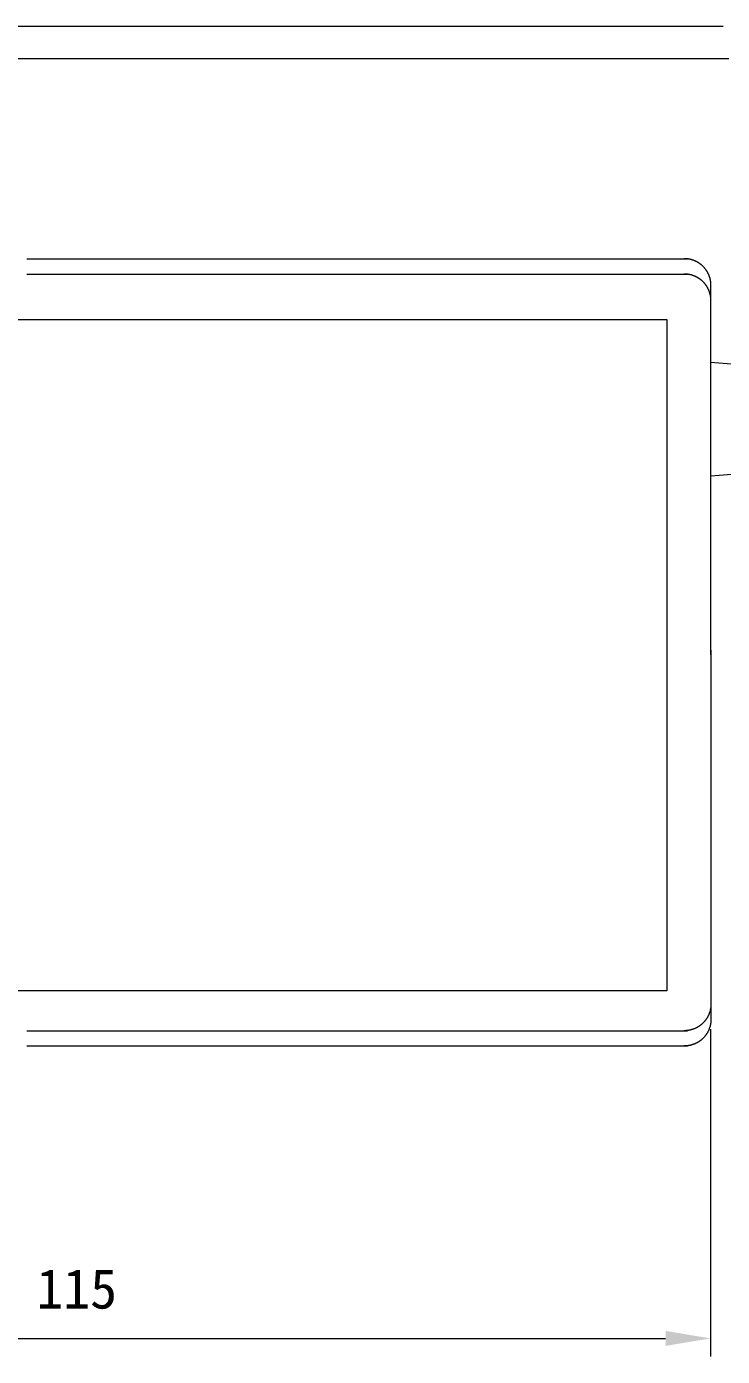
# Model space of a CAD drawing. Units: millimetres on the paper. Extents: x -105 to 105, y -148 to 148.
# Drawn here: x 14.5 to 53.2, y -10.6 to 63.3 of the extents above; entities that cross this region are included whole.
import ezdxf
from ezdxf.enums import TextEntityAlignment as Align

# ---------------------------------------------------------------- set-up
doc = ezdxf.new("R2010")
doc.units = ezdxf.units.MM
doc.layers.add('0-4_AM_5', color=3, linetype='Continuous', lineweight=18)
doc.layers.add('0-5_レイヤー_1', color=7, linetype='Continuous', lineweight=18)
doc.styles.add('ＭＳ ゴシック', font='')
doc.styles.get('ＭＳ ゴシック').set_extended_font_data('MS Gothic')

msp = doc.modelspace()

# ---------------------------------------------------------------- linework, layer by layer
at = {"layer": '0-4_AM_5'}
for p, q in [((52.53, 7.558), (52.53, -10.636)), ((-14.751, -9.636), (50.03, -9.636))]:
    msp.add_line(p, q, dxfattribs=at)
at = {"layer": '0-4_AM_5', "color": 7}
msp.add_solid([(50.03, -9.219), (50.03, -10.052), (52.53, -9.636)], dxfattribs=at)
at = {"layer": '0-5_レイヤー_1'}
for p, q in [((14.487, 50.405), (51.244, 50.405)), ((14.487, 49.551), (51.244, 49.551)), ((52.557, 28.384), (52.557, 48.923)), ((52.557, 28.384), (52.557, 48.069)), ((52.557, 28.644), (52.557, 8.108)), ((52.557, 28.644), (52.557, 8.958)), ((14.487, 7.476), (51.244, 7.476)), ((14.487, 6.626), (51.244, 6.626))]:
    msp.add_line(p, q, dxfattribs=at)
for points in [[(41.371, 63.311), (40.602, 63.311), (39.827, 63.311), (39.047, 63.311), (38.263, 63.311), (37.475, 63.311), (36.682, 63.311), (35.887, 63.311), (35.088, 63.311), (34.287, 63.311), (33.483, 63.311), (32.678, 63.311), (31.871, 63.311), (31.064, 63.311), (30.255, 63.311), (29.447, 63.311), (28.639, 63.311), (27.831, 63.311), (27.024, 63.311), (26.219, 63.311), (25.415, 63.311), (24.614, 63.311), (23.815, 63.311), (23.02, 63.311), (22.228, 63.311), (21.439, 63.311), (20.655, 63.311), (19.875, 63.311), (19.101, 63.311), (18.331, 63.311), (17.568, 63.311), (16.811, 63.311), (16.06, 63.311), (15.317, 63.311), (14.581, 63.311), (13.852, 63.311)], [(53.23, 63.311), (52.614, 63.311), (51.986, 63.311), (51.346, 63.311), (50.695, 63.311), (50.033, 63.311), (49.36, 63.311), (48.677, 63.311), (47.984, 63.311), (47.281, 63.311), (46.57, 63.311), (45.85, 63.311), (45.121, 63.311), (44.385, 63.311), (43.642, 63.311), (42.891, 63.311), (42.134, 63.311), (41.371, 63.311)], [(13.766, 61.536), (14.491, 61.536), (15.224, 61.536), (15.964, 61.536), (16.711, 61.536), (17.465, 61.536), (18.224, 61.536), (18.99, 61.536), (19.761, 61.536), (20.537, 61.536), (21.317, 61.536), (22.102, 61.536), (22.891, 61.536), (23.682, 61.536), (24.477, 61.536), (25.275, 61.536), (26.075, 61.536), (26.876, 61.536), (27.679, 61.536), (28.483, 61.536), (29.287, 61.536), (30.092, 61.536), (30.897, 61.536), (31.7, 61.536), (32.503, 61.536), (33.305, 61.536), (34.104, 61.536)], [(34.104, 61.536), (34.902, 61.536), (35.697, 61.536), (36.489, 61.536), (37.277, 61.536), (38.062, 61.536), (38.843, 61.536), (39.618, 61.536), (40.389, 61.536), (41.155, 61.536), (41.915, 61.536), (42.668, 61.536), (43.415, 61.536), (44.155, 61.536), (44.888, 61.536), (45.613, 61.536), (46.33, 61.536), (47.038, 61.536), (47.737, 61.536), (48.427, 61.536), (49.106, 61.536), (49.776, 61.536), (50.435, 61.536), (51.084, 61.536), (51.721, 61.536), (52.346, 61.536), (52.959, 61.536), (53.559, 61.536)], [(51.266, 50.393), (51.247, 50.395), (51.228, 50.397), (51.209, 50.399), (51.19, 50.4), (51.171, 50.402), (51.152, 50.403), (51.133, 50.404), (51.114, 50.404), (51.095, 50.405), (51.075, 50.405)], [(51.924, 50.138), (51.91, 50.148), (51.895, 50.158), (51.88, 50.168), (51.864, 50.178), (51.849, 50.187), (51.834, 50.196), (51.818, 50.206), (51.802, 50.215), (51.787, 50.223), (51.771, 50.232), (51.755, 50.24), (51.739, 50.248), (51.722, 50.256), (51.706, 50.264), (51.69, 50.272), (51.673, 50.279), (51.656, 50.287), (51.64, 50.294), (51.623, 50.3), (51.606, 50.307), (51.589, 50.314), (51.571, 50.32), (51.554, 50.326), (51.537, 50.332), (51.519, 50.337), (51.502, 50.343), (51.484, 50.348), (51.466, 50.353), (51.448, 50.357), (51.431, 50.362), (51.413, 50.366), (51.394, 50.37), (51.376, 50.374), (51.358, 50.378), (51.34, 50.381), (51.321, 50.384), (51.303, 50.387), (51.284, 50.39), (51.266, 50.393)], [(51.266, 49.539), (51.247, 49.541), (51.228, 49.543), (51.209, 49.545), (51.19, 49.547), (51.171, 49.548), (51.152, 49.549), (51.133, 49.55), (51.114, 49.55), (51.095, 49.551), (51.075, 49.551)], [(52.384, 49.619), (52.376, 49.634), (52.367, 49.65), (52.358, 49.666), (52.349, 49.681), (52.34, 49.697), (52.33, 49.712), (52.32, 49.727), (52.311, 49.742), (52.3, 49.757), (52.29, 49.772), (52.28, 49.787), (52.269, 49.801), (52.259, 49.816), (52.248, 49.83), (52.237, 49.844), (52.225, 49.858), (52.214, 49.872), (52.202, 49.885), (52.191, 49.899), (52.179, 49.912), (52.167, 49.926), (52.154, 49.939), (52.142, 49.952), (52.13, 49.965), (52.117, 49.977), (52.104, 49.99), (52.091, 50.002), (52.078, 50.014), (52.065, 50.026), (52.051, 50.038), (52.038, 50.05), (52.024, 50.061), (52.01, 50.073), (51.996, 50.084), (51.982, 50.095), (51.968, 50.106), (51.953, 50.117), (51.939, 50.127), (51.924, 50.138)], [(52.557, 48.923), (52.557, 48.943), (52.557, 48.962), (52.556, 48.981), (52.555, 49), (52.554, 49.019), (52.553, 49.038), (52.551, 49.057), (52.55, 49.076), (52.548, 49.095), (52.545, 49.113), (52.543, 49.132), (52.54, 49.151), (52.537, 49.169), (52.534, 49.188), (52.53, 49.206), (52.527, 49.224), (52.523, 49.242), (52.519, 49.26), (52.515, 49.278), (52.51, 49.296), (52.505, 49.314), (52.5, 49.332), (52.495, 49.35), (52.49, 49.367), (52.484, 49.385), (52.478, 49.402), (52.472, 49.419), (52.466, 49.436), (52.46, 49.454), (52.453, 49.47), (52.446, 49.487), (52.439, 49.504), (52.432, 49.521), (52.424, 49.537), (52.417, 49.554), (52.409, 49.57), (52.401, 49.586), (52.393, 49.603), (52.384, 49.619)], [(51.924, 49.284), (51.91, 49.294), (51.895, 49.304), (51.88, 49.314), (51.864, 49.324), (51.849, 49.333), (51.834, 49.343), (51.818, 49.352), (51.802, 49.361), (51.787, 49.369), (51.771, 49.378), (51.755, 49.386), (51.739, 49.395), (51.722, 49.403), (51.706, 49.41), (51.69, 49.418), (51.673, 49.425), (51.656, 49.433), (51.64, 49.44), (51.623, 49.447), (51.606, 49.453), (51.589, 49.46), (51.571, 49.466), (51.554, 49.472), (51.537, 49.478), (51.519, 49.483), (51.502, 49.489), (51.484, 49.494), (51.466, 49.499), (51.448, 49.504), (51.431, 49.508), (51.413, 49.512), (51.394, 49.516), (51.376, 49.52), (51.358, 49.524), (51.34, 49.527), (51.321, 49.531), (51.303, 49.534), (51.284, 49.536), (51.266, 49.539)], [(52.384, 48.765), (52.376, 48.781), (52.367, 48.796), (52.358, 48.812), (52.349, 48.828), (52.34, 48.843), (52.33, 48.858), (52.32, 48.873), (52.311, 48.888), (52.3, 48.903), (52.29, 48.918), (52.28, 48.933), (52.269, 48.947), (52.259, 48.962), (52.248, 48.976), (52.237, 48.99), (52.225, 49.004), (52.214, 49.018), (52.202, 49.032), (52.191, 49.045), (52.179, 49.059), (52.167, 49.072), (52.154, 49.085), (52.142, 49.098), (52.13, 49.111), (52.117, 49.123), (52.104, 49.136), (52.091, 49.148), (52.078, 49.16), (52.065, 49.172), (52.051, 49.184), (52.038, 49.196), (52.024, 49.208), (52.01, 49.219), (51.996, 49.23), (51.982, 49.241), (51.968, 49.252), (51.953, 49.263), (51.939, 49.274), (51.924, 49.284)], [(52.557, 48.07), (52.557, 48.089), (52.557, 48.108), (52.556, 48.127), (52.555, 48.146), (52.554, 48.165), (52.553, 48.184), (52.551, 48.203), (52.55, 48.222), (52.548, 48.241), (52.545, 48.26), (52.543, 48.278), (52.54, 48.297), (52.537, 48.315), (52.534, 48.334), (52.53, 48.352), (52.527, 48.37), (52.523, 48.389), (52.519, 48.407), (52.515, 48.425), (52.51, 48.443), (52.505, 48.46), (52.5, 48.478), (52.495, 48.496), (52.49, 48.513), (52.484, 48.531), (52.478, 48.548), (52.472, 48.565), (52.466, 48.583), (52.46, 48.6), (52.453, 48.617), (52.446, 48.634), (52.439, 48.65), (52.432, 48.667), (52.424, 48.684), (52.417, 48.7), (52.409, 48.716), (52.401, 48.733), (52.393, 48.749), (52.384, 48.765)], [(52.557, 8.958), (52.557, 8.939), (52.557, 8.919), (52.556, 8.9), (52.555, 8.881), (52.554, 8.862), (52.553, 8.843), (52.551, 8.824), (52.55, 8.805), (52.548, 8.787), (52.545, 8.768), (52.543, 8.749), (52.54, 8.731), (52.537, 8.712), (52.534, 8.694), (52.53, 8.675), (52.527, 8.657), (52.523, 8.639), (52.519, 8.621), (52.515, 8.603), (52.51, 8.585), (52.505, 8.567), (52.5, 8.549), (52.495, 8.532), (52.49, 8.514), (52.484, 8.497), (52.478, 8.479), (52.472, 8.462), (52.466, 8.445), (52.46, 8.428), (52.453, 8.411), (52.446, 8.394), (52.439, 8.377), (52.432, 8.36), (52.424, 8.344), (52.417, 8.327), (52.409, 8.311), (52.401, 8.295), (52.393, 8.279), (52.384, 8.263)], [(52.384, 8.263), (52.376, 8.247), (52.367, 8.231), (52.358, 8.215), (52.349, 8.2), (52.34, 8.184), (52.33, 8.169), (52.32, 8.154), (52.311, 8.139), (52.3, 8.124), (52.29, 8.109), (52.28, 8.094), (52.269, 8.08), (52.259, 8.066), (52.248, 8.051), (52.237, 8.037), (52.225, 8.023), (52.214, 8.009), (52.202, 7.996), (52.191, 7.982), (52.179, 7.969), (52.167, 7.955), (52.154, 7.942), (52.142, 7.929), (52.13, 7.917), (52.117, 7.904), (52.104, 7.891), (52.091, 7.879), (52.078, 7.867), (52.065, 7.855), (52.051, 7.843), (52.038, 7.831), (52.024, 7.82), (52.01, 7.808), (51.996, 7.797), (51.982, 7.786), (51.968, 7.775), (51.953, 7.764), (51.939, 7.754), (51.924, 7.743)], [(51.266, 7.488), (51.247, 7.486), (51.228, 7.484), (51.209, 7.482), (51.19, 7.481), (51.171, 7.479), (51.152, 7.478), (51.133, 7.477), (51.114, 7.477), (51.095, 7.476), (51.075, 7.476)], [(51.924, 7.743), (51.91, 7.733), (51.895, 7.723), (51.88, 7.713), (51.864, 7.703), (51.849, 7.694), (51.834, 7.685), (51.818, 7.675), (51.802, 7.666), (51.787, 7.658), (51.771, 7.649), (51.755, 7.641), (51.739, 7.632), (51.722, 7.624), (51.706, 7.617), (51.69, 7.609), (51.673, 7.602), (51.656, 7.594), (51.64, 7.587), (51.623, 7.58), (51.606, 7.574), (51.589, 7.567), (51.571, 7.561), (51.554, 7.555), (51.537, 7.549), (51.519, 7.544), (51.502, 7.538), (51.484, 7.533), (51.466, 7.528), (51.448, 7.524), (51.431, 7.519), (51.413, 7.515), (51.394, 7.511), (51.376, 7.507), (51.358, 7.503), (51.34, 7.5), (51.321, 7.496), (51.303, 7.493), (51.284, 7.491), (51.266, 7.488)], [(52.384, 7.413), (52.376, 7.397), (52.367, 7.381), (52.358, 7.365), (52.349, 7.35), (52.34, 7.334), (52.33, 7.319), (52.32, 7.304), (52.311, 7.289), (52.3, 7.274), (52.29, 7.259), (52.28, 7.245), (52.269, 7.23), (52.259, 7.216), (52.248, 7.201), (52.237, 7.187), (52.225, 7.173), (52.214, 7.159), (52.202, 7.146), (52.191, 7.132), (52.179, 7.119), (52.167, 7.106), (52.154, 7.092), (52.142, 7.079), (52.13, 7.067), (52.117, 7.054), (52.104, 7.041), (52.091, 7.029), (52.078, 7.017), (52.065, 7.005), (52.051, 6.993), (52.038, 6.981), (52.024, 6.97), (52.01, 6.958), (51.996, 6.947), (51.982, 6.936), (51.968, 6.925), (51.953, 6.914), (51.939, 6.904), (51.924, 6.893)], [(52.557, 8.108), (52.557, 8.089), (52.557, 8.07), (52.556, 8.05), (52.555, 8.031), (52.554, 8.012), (52.553, 7.993), (52.551, 7.974), (52.55, 7.955), (52.548, 7.937), (52.545, 7.918), (52.543, 7.899), (52.54, 7.881), (52.537, 7.862), (52.534, 7.844), (52.53, 7.825), (52.527, 7.807), (52.523, 7.789), (52.519, 7.771), (52.515, 7.753), (52.51, 7.735), (52.505, 7.717), (52.5, 7.699), (52.495, 7.682), (52.49, 7.664), (52.484, 7.647), (52.478, 7.629), (52.472, 7.612), (52.466, 7.595), (52.46, 7.578), (52.453, 7.561), (52.446, 7.544), (52.439, 7.527), (52.432, 7.51), (52.424, 7.494), (52.417, 7.477), (52.409, 7.461), (52.401, 7.445), (52.393, 7.429), (52.384, 7.413)], [(51.924, 6.893), (51.91, 6.883), (51.895, 6.873), (51.88, 6.863), (51.864, 6.854), (51.849, 6.844), (51.834, 6.835), (51.818, 6.826), (51.802, 6.817), (51.787, 6.808), (51.771, 6.799), (51.755, 6.791), (51.739, 6.783), (51.722, 6.775), (51.706, 6.767), (51.69, 6.759), (51.673, 6.752), (51.656, 6.745), (51.64, 6.738), (51.623, 6.731), (51.606, 6.724), (51.589, 6.718), (51.571, 6.711), (51.554, 6.705), (51.537, 6.7), (51.519, 6.694), (51.502, 6.689), (51.484, 6.683), (51.466, 6.678), (51.448, 6.674), (51.431, 6.669), (51.413, 6.665), (51.394, 6.661), (51.376, 6.657), (51.358, 6.653), (51.34, 6.65), (51.321, 6.647), (51.303, 6.644), (51.284, 6.641), (51.266, 6.638)], [(51.266, 6.638), (51.247, 6.636), (51.228, 6.634), (51.209, 6.632), (51.19, 6.631), (51.171, 6.629), (51.152, 6.628), (51.133, 6.627), (51.114, 6.627), (51.095, 6.627), (51.075, 6.626)]]:
    msp.add_lwpolyline(points, dxfattribs=at)
for points in [[(50.097, 9.698), (-14.755, 9.698), (-14.755, 47.017), (50.097, 47.017)], [(60.448, 38.951), (52.557, 38.306), (52.557, 44.651), (60.448, 44.006)]]:
    msp.add_lwpolyline(points, close=True, dxfattribs=at)

# ---------------------------------------------------------------- texts
at = {"layer": '0-4_AM_5', "color": 7, "style": 'ＭＳ ゴシック'}
msp.add_text('115', height=2.199, dxfattribs=at).set_placement((15.027, -8.636), align=Align.BOTTOM_LEFT)

doc.saveas('drawing.dxf')
